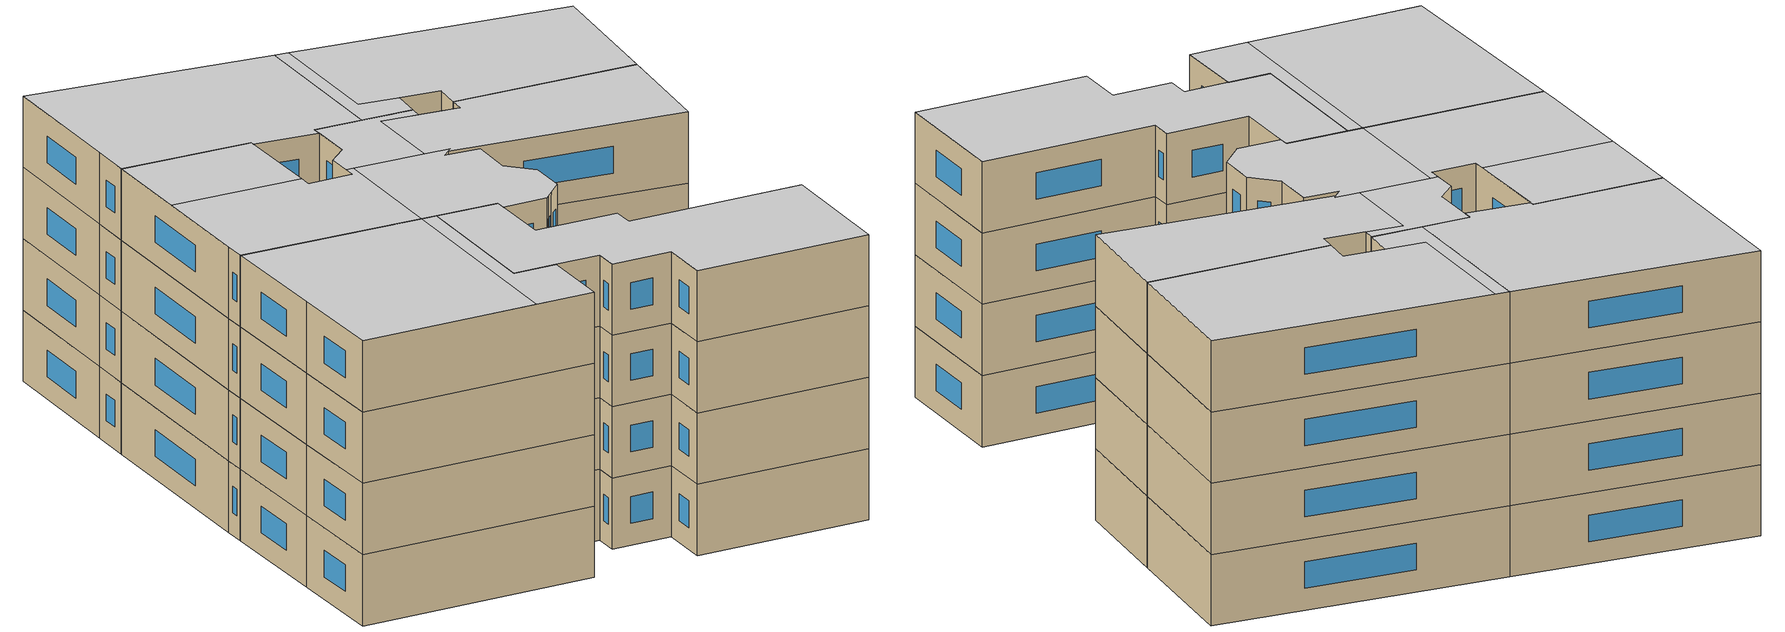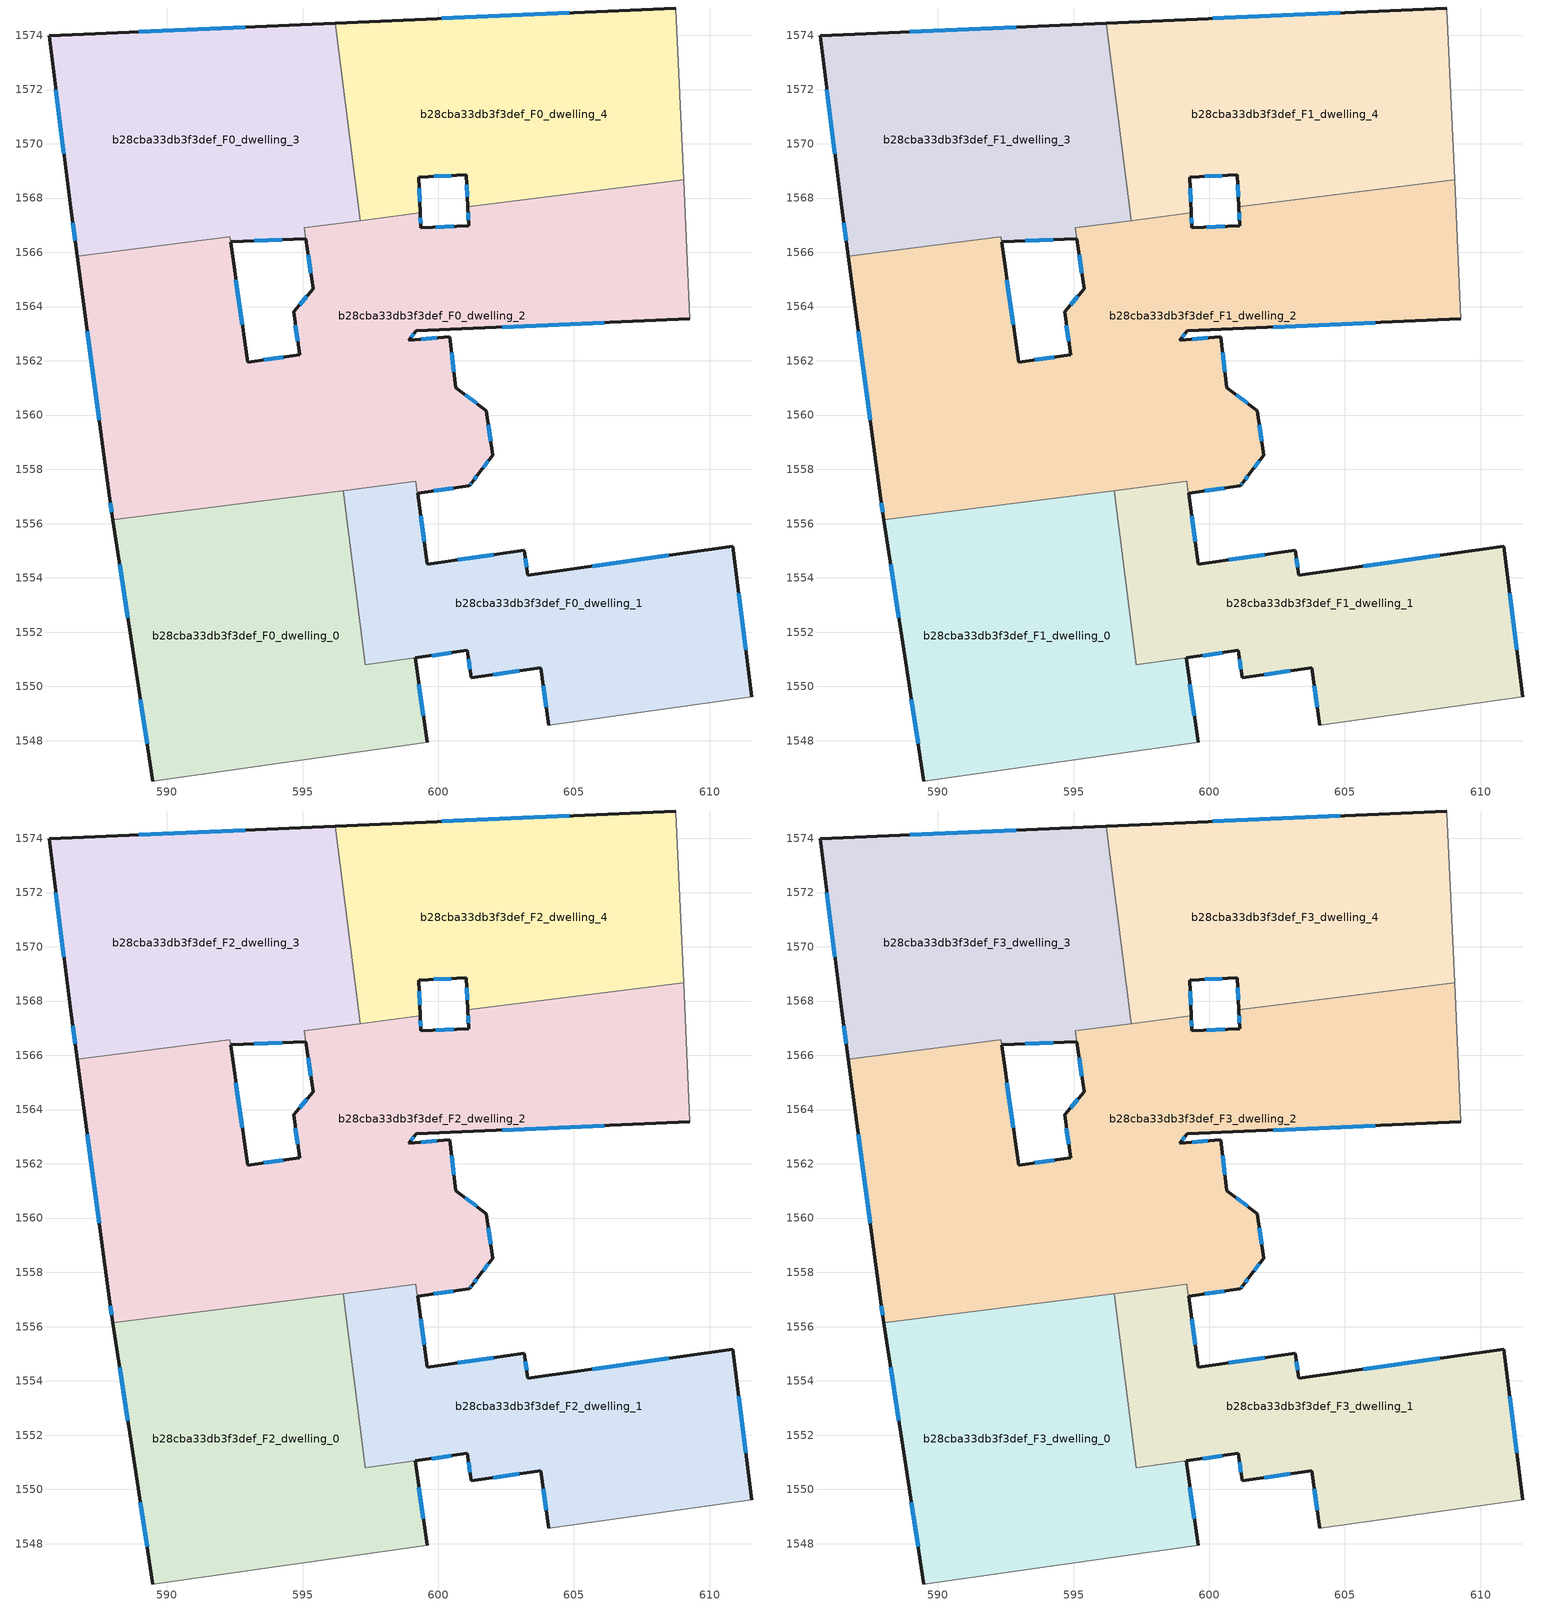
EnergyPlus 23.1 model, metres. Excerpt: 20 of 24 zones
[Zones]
b28cba33db3f3def_F0_dwelling_0
 floor ground (EU_floor_Construction): 596.5,1557.22 597.31,1550.79 599.15,1551.05 599.59,1547.94 589.48,1546.51 588.81,1550.89 588.01,1556.14 z0
 wall outside (EU_wall_Construction): 588.01,1556.14 588.81,1550.89 589.48,1546.51 / 599.59,1547.94 599.15,1551.05 z0:3
 wall adiabatic (EU_wall_Construction): 589.48,1546.51 599.59,1547.94 z0:3
 wall to b28cba33db3f3def_F0_dwelling_1 (EU_wall_Construction): 599.15,1551.05 597.31,1550.79 596.5,1557.22 z0:3
 wall to b28cba33db3f3def_F0_dwelling_2 (EU_wall_Construction): 596.5,1557.22 588.01,1556.14 z0:3
 window (EU_Window_Construction): 589.02,1549.52 589.27,1547.89 / 588.26,1554.5 588.55,1552.54 / 599.45,1548.91 599.29,1550.08 z0.94:2.06
b28cba33db3f3def_F0_dwelling_1
 floor ground (EU_floor_Construction): 610.86,1555.16 611.56,1549.62 604.08,1548.57 603.79,1550.68 601.21,1550.32 601.07,1551.32 597.31,1550.79 596.5,1557.22 599.17,1557.55 599.6,1554.51 603.17,1555.01 603.31,1554.1 z0
 wall outside (EU_wall_Construction): 599.16,1551.05 601.07,1551.32 601.21,1550.32 603.79,1550.68 604.08,1548.57 / 611.56,1549.62 610.86,1555.16 603.31,1554.1 603.17,1555.01 599.6,1554.51 599.24,1557.12 z0:3
 wall adiabatic (EU_wall_Construction): 604.08,1548.57 611.56,1549.62 z0:3
 wall to b28cba33db3f3def_F0_dwelling_2 (EU_wall_Construction): 599.23,1557.12 599.18,1557.55 / 599.17,1557.55 596.5,1557.22 z0:3
 window (EU_Window_Construction): 603.88,1550.02 603.99,1549.23 / 602.02,1550.43 602.98,1550.57 / 601.12,1551.01 601.17,1550.63 / 599.76,1551.14 600.47,1551.24 / 599.49,1555.33 599.35,1556.3 / 602.05,1554.85 600.72,1554.67 / 603.26,1554.39 603.21,1554.73 / 608.49,1554.83 605.67,1554.44 / 611.34,1551.36 611.08,1553.43 z0.94:2.06
b28cba33db3f3def_F0_dwelling_2
 floor ground (EU_floor_Construction): 609.04,1568.68 609.27,1563.54 599.19,1563.11 598.91,1562.75 600.42,1562.89 600.64,1561.01 601.77,1560.17 602,1558.52 601.49,1557.85 601.25,1557.53 601.15,1557.39 599.24,1557.12 599.18,1557.55 588.01,1556.14 587.87,1557.04 586.69,1565.86 592.31,1566.57 592.34,1566.38 592.97,1561.95 594.89,1562.22 594.67,1563.8 595.38,1564.65 595.06,1566.91 599.33,1567.45 599.35,1566.9 601.12,1566.98 601.09,1567.67 z0
 wall outside (EU_wall_Construction): 586.69,1565.86 587.87,1557.04 588.01,1556.14 / 595.12,1566.49 595.38,1564.65 594.67,1563.8 594.89,1562.22 592.97,1561.95 592.35,1566.38 / 601.09,1567.67 601.12,1566.98 599.35,1566.9 599.33,1567.45 / 599.24,1557.12 601.15,1557.39 601.25,1557.53 601.49,1557.85 602,1558.52 601.77,1560.17 600.64,1561.01 600.42,1562.89 598.91,1562.75 599.19,1563.11 609.27,1563.54 z0:3
 wall to b28cba33db3f3def_F0_dwelling_3 (EU_wall_Construction): 592.34,1566.38 592.32,1566.57 / 595.06,1566.91 595.12,1566.5 / 592.31,1566.57 586.69,1565.86 / 597.12,1567.17 595.07,1566.91 z0:3
 wall to b28cba33db3f3def_F0_dwelling_4 (EU_wall_Construction): 609.04,1568.68 601.09,1567.67 / 599.33,1567.45 597.12,1567.17 z0:3
 wall adiabatic (EU_wall_Construction): 609.27,1563.54 609.04,1568.68 z0:3
 window (EU_Window_Construction): 587.91,1556.76 587.96,1556.43 / 587.06,1563.09 587.5,1559.81 / 592.78,1563.34 592.54,1564.99 / 594.29,1562.14 593.57,1562.04 / 594.74,1563.31 594.82,1562.72 / 595.16,1564.39 594.89,1564.07 / 595.2,1565.92 595.3,1565.23 / 599.35,1567.07 599.34,1567.28 / 600.57,1566.96 599.91,1566.93 / 601.1,1567.46 601.11,1567.2 / 602.35,1563.25 606.11,1563.41 / 599,1562.87 599.1,1563 / 599.95,1562.85 599.38,1562.8 / 600.57,1561.6 600.49,1562.3 / 601.42,1560.43 600.99,1560.75 / 601.93,1559.03 601.84,1559.65 / 601.65,1558.06 601.84,1558.31 / 601.33,1557.63 601.42,1557.75 / 601.18,1557.44 601.22,1557.49 / 599.84,1557.21 600.55,1557.31 z0.94:2.06
b28cba33db3f3def_F0_dwelling_3
 floor ground (EU_floor_Construction): 596.2,1574.45 597.12,1567.17 595.06,1566.91 595.12,1566.5 592.34,1566.38 592.32,1566.57 586.69,1565.86 586.45,1567.65 585.65,1573.98 z0
 wall outside (EU_wall_Construction): 596.2,1574.45 585.65,1573.98 586.45,1567.65 586.69,1565.86 / 592.34,1566.38 595.12,1566.5 z0:3
 wall to b28cba33db3f3def_F0_dwelling_4 (EU_wall_Construction): 597.12,1567.17 596.2,1574.45 z0:3
 window (EU_Window_Construction): 586.53,1567.09 586.62,1566.42 / 585.9,1572 586.2,1569.63 / 592.89,1574.3 588.96,1574.13 / 593.22,1566.42 594.25,1566.46 z0.94:2.06
b28cba33db3f3def_F0_dwelling_4
 floor ground (EU_floor_Construction): 608.76,1575 608.76,1574.96 609.04,1568.68 601.09,1567.67 601.04,1568.85 599.27,1568.77 599.33,1567.45 597.12,1567.17 596.2,1574.45 z0
 wall outside (EU_wall_Construction): 599.33,1567.45 599.27,1568.77 601.04,1568.85 601.09,1567.67 / 608.76,1575 596.2,1574.45 z0:3
 wall adiabatic (EU_wall_Construction): 609.04,1568.68 608.76,1574.96 608.76,1575 z0:3
 window (EU_Window_Construction): 601.06,1568.48 601.08,1568.04 / 599.83,1568.8 600.49,1568.83 / 599.31,1567.86 599.29,1568.36 / 604.82,1574.83 600.14,1574.62 z0.94:2.06
b28cba33db3f3def_F1_dwelling_0
 floor to b28cba33db3f3def_F0_dwelling_0 (EU_floor_Construction): 596.5,1557.22 597.31,1550.79 599.15,1551.05 599.59,1547.94 589.48,1546.51 588.81,1550.89 588.01,1556.14 z3
 wall outside (EU_wall_Construction): 588.01,1556.14 588.81,1550.89 589.48,1546.51 / 599.59,1547.94 599.15,1551.05 z3:6
 wall adiabatic (EU_wall_Construction): 589.48,1546.51 599.59,1547.94 z3:6
 wall to b28cba33db3f3def_F1_dwelling_1 (EU_wall_Construction): 599.15,1551.05 597.31,1550.79 596.5,1557.22 z3:6
 wall to b28cba33db3f3def_F1_dwelling_2 (EU_wall_Construction): 596.5,1557.22 588.01,1556.14 z3:6
 window (EU_Window_Construction): 589.02,1549.52 589.27,1547.89 / 588.26,1554.5 588.55,1552.54 / 599.45,1548.91 599.29,1550.08 z3.94:5.06
b28cba33db3f3def_F1_dwelling_1
 floor to b28cba33db3f3def_F0_dwelling_1 (EU_floor_Construction): 610.86,1555.16 611.56,1549.62 604.08,1548.57 603.79,1550.68 601.21,1550.32 601.07,1551.32 597.31,1550.79 596.5,1557.22 599.18,1557.55 599.6,1554.51 603.17,1555.01 603.31,1554.1 z3
 wall outside (EU_wall_Construction): 599.16,1551.05 601.07,1551.32 601.21,1550.32 603.79,1550.68 604.08,1548.57 / 611.56,1549.62 610.86,1555.16 603.31,1554.1 603.17,1555.01 599.6,1554.51 599.24,1557.12 z3:6
 wall adiabatic (EU_wall_Construction): 604.08,1548.57 611.56,1549.62 z3:6
 wall to b28cba33db3f3def_F1_dwelling_2 (EU_wall_Construction): 599.23,1557.12 599.18,1557.55 / 599.17,1557.55 596.5,1557.22 z3:6
 window (EU_Window_Construction): 603.88,1550.02 603.99,1549.23 / 602.02,1550.43 602.98,1550.57 / 601.12,1551.01 601.17,1550.63 / 599.76,1551.14 600.47,1551.24 / 599.49,1555.33 599.35,1556.3 / 602.05,1554.85 600.72,1554.67 / 603.26,1554.39 603.21,1554.73 / 608.49,1554.83 605.67,1554.44 / 611.34,1551.36 611.08,1553.43 z3.94:5.06
b28cba33db3f3def_F1_dwelling_2
 floor to b28cba33db3f3def_F0_dwelling_2 (EU_floor_Construction): 609.04,1568.68 609.27,1563.54 599.19,1563.11 598.91,1562.75 600.42,1562.89 600.64,1561.01 601.77,1560.17 602,1558.52 601.49,1557.85 601.25,1557.53 601.15,1557.39 599.24,1557.12 599.18,1557.55 588.01,1556.14 587.87,1557.04 586.69,1565.86 592.31,1566.57 592.34,1566.38 592.97,1561.95 594.89,1562.22 594.67,1563.8 595.38,1564.65 595.06,1566.91 599.33,1567.45 599.35,1566.9 601.12,1566.98 601.09,1567.67 z3
 wall outside (EU_wall_Construction): 586.69,1565.86 587.87,1557.04 588.01,1556.14 / 595.12,1566.49 595.38,1564.65 594.67,1563.8 594.89,1562.22 592.97,1561.95 592.35,1566.38 / 601.09,1567.67 601.12,1566.98 599.35,1566.9 599.33,1567.45 / 599.24,1557.12 601.15,1557.39 601.25,1557.53 601.49,1557.85 602,1558.52 601.77,1560.17 600.64,1561.01 600.42,1562.89 598.91,1562.75 599.19,1563.11 609.27,1563.54 z3:6
 wall to b28cba33db3f3def_F1_dwelling_3 (EU_wall_Construction): 592.34,1566.38 592.32,1566.57 / 595.06,1566.91 595.12,1566.5 / 592.31,1566.57 586.69,1565.86 / 597.12,1567.17 595.07,1566.91 z3:6
 wall to b28cba33db3f3def_F1_dwelling_4 (EU_wall_Construction): 609.04,1568.68 601.09,1567.67 / 599.33,1567.45 597.12,1567.17 z3:6
 wall adiabatic (EU_wall_Construction): 609.27,1563.54 609.04,1568.68 z3:6
 window (EU_Window_Construction): 587.91,1556.76 587.96,1556.43 / 587.06,1563.09 587.5,1559.81 / 592.78,1563.34 592.54,1564.99 / 594.29,1562.14 593.57,1562.04 / 594.74,1563.31 594.82,1562.72 / 595.16,1564.39 594.89,1564.07 / 595.2,1565.92 595.3,1565.23 / 599.35,1567.07 599.34,1567.28 / 600.57,1566.96 599.91,1566.93 / 601.1,1567.46 601.11,1567.2 / 602.35,1563.25 606.11,1563.41 / 599,1562.87 599.1,1563 / 599.95,1562.85 599.38,1562.8 / 600.57,1561.6 600.49,1562.3 / 601.42,1560.43 600.99,1560.75 / 601.93,1559.03 601.84,1559.65 / 601.65,1558.06 601.84,1558.31 / 601.33,1557.63 601.42,1557.75 / 601.18,1557.44 601.22,1557.49 / 599.84,1557.21 600.55,1557.31 z3.94:5.06
b28cba33db3f3def_F1_dwelling_3
 floor to b28cba33db3f3def_F0_dwelling_3 (EU_floor_Construction): 596.2,1574.45 597.12,1567.17 595.06,1566.91 595.12,1566.5 592.34,1566.38 592.32,1566.57 586.69,1565.86 586.45,1567.65 585.65,1573.98 z3
 wall outside (EU_wall_Construction): 596.2,1574.45 585.65,1573.98 586.45,1567.65 586.69,1565.86 / 592.34,1566.38 595.12,1566.5 z3:6
 wall to b28cba33db3f3def_F1_dwelling_4 (EU_wall_Construction): 597.12,1567.17 596.2,1574.45 z3:6
 window (EU_Window_Construction): 586.53,1567.09 586.62,1566.42 / 585.9,1572 586.2,1569.63 / 592.89,1574.3 588.96,1574.13 / 593.22,1566.42 594.25,1566.46 z3.94:5.06
b28cba33db3f3def_F1_dwelling_4
 floor to b28cba33db3f3def_F0_dwelling_4 (EU_floor_Construction): 608.76,1575 608.76,1574.96 609.04,1568.68 601.09,1567.67 601.04,1568.85 599.27,1568.77 599.33,1567.45 597.12,1567.17 596.2,1574.45 z3
 wall outside (EU_wall_Construction): 599.33,1567.45 599.27,1568.77 601.04,1568.85 601.09,1567.67 / 608.76,1575 596.2,1574.45 z3:6
 wall adiabatic (EU_wall_Construction): 609.04,1568.68 608.76,1574.96 608.76,1575 z3:6
 window (EU_Window_Construction): 601.06,1568.48 601.08,1568.04 / 599.83,1568.8 600.49,1568.83 / 599.31,1567.86 599.29,1568.36 / 604.82,1574.83 600.14,1574.62 z3.94:5.06
b28cba33db3f3def_F2_dwelling_0
 floor to b28cba33db3f3def_F1_dwelling_0 (EU_floor_Construction): 596.5,1557.22 597.31,1550.79 599.15,1551.05 599.59,1547.94 589.48,1546.51 588.81,1550.89 588.01,1556.14 z6
 wall outside (EU_wall_Construction): 588.01,1556.14 588.81,1550.89 589.48,1546.51 / 599.59,1547.94 599.15,1551.05 z6:9
 wall adiabatic (EU_wall_Construction): 589.48,1546.51 599.59,1547.94 z6:9
 wall to b28cba33db3f3def_F2_dwelling_1 (EU_wall_Construction): 599.15,1551.05 597.31,1550.79 596.5,1557.22 z6:9
 wall to b28cba33db3f3def_F2_dwelling_2 (EU_wall_Construction): 596.5,1557.22 588.01,1556.14 z6:9
 window (EU_Window_Construction): 589.02,1549.52 589.27,1547.89 / 588.26,1554.5 588.55,1552.54 / 599.45,1548.91 599.29,1550.08 z6.94:8.06
b28cba33db3f3def_F2_dwelling_1
 floor to b28cba33db3f3def_F1_dwelling_1 (EU_floor_Construction): 610.86,1555.16 611.56,1549.62 604.08,1548.57 603.79,1550.68 601.21,1550.32 601.07,1551.32 597.31,1550.79 596.5,1557.22 599.18,1557.55 599.6,1554.51 603.17,1555.01 603.31,1554.1 z6
 wall outside (EU_wall_Construction): 599.16,1551.05 601.07,1551.32 601.21,1550.32 603.79,1550.68 604.08,1548.57 / 611.56,1549.62 610.86,1555.16 603.31,1554.1 603.17,1555.01 599.6,1554.51 599.24,1557.12 z6:9
 wall adiabatic (EU_wall_Construction): 604.08,1548.57 611.56,1549.62 z6:9
 wall to b28cba33db3f3def_F2_dwelling_2 (EU_wall_Construction): 599.23,1557.12 599.18,1557.55 / 599.17,1557.55 596.5,1557.22 z6:9
 window (EU_Window_Construction): 603.88,1550.02 603.99,1549.23 / 602.02,1550.43 602.98,1550.57 / 601.12,1551.01 601.17,1550.63 / 599.76,1551.14 600.47,1551.24 / 599.49,1555.33 599.35,1556.3 / 602.05,1554.85 600.72,1554.67 / 603.26,1554.39 603.21,1554.73 / 608.49,1554.83 605.67,1554.44 / 611.34,1551.36 611.08,1553.43 z6.94:8.06
b28cba33db3f3def_F2_dwelling_2
 floor to b28cba33db3f3def_F1_dwelling_2 (EU_floor_Construction): 609.04,1568.68 609.27,1563.54 599.19,1563.11 598.91,1562.75 600.42,1562.89 600.64,1561.01 601.77,1560.17 602,1558.52 601.49,1557.85 601.25,1557.53 601.15,1557.39 599.24,1557.12 599.18,1557.55 588.01,1556.14 587.87,1557.04 586.69,1565.86 592.31,1566.57 592.34,1566.38 592.97,1561.95 594.89,1562.22 594.67,1563.8 595.38,1564.65 595.06,1566.91 599.33,1567.45 599.35,1566.9 601.12,1566.98 601.09,1567.67 z6
 wall outside (EU_wall_Construction): 586.69,1565.86 587.87,1557.04 588.01,1556.14 / 595.12,1566.49 595.38,1564.65 594.67,1563.8 594.89,1562.22 592.97,1561.95 592.35,1566.38 / 601.09,1567.67 601.12,1566.98 599.35,1566.9 599.33,1567.45 / 599.24,1557.12 601.15,1557.39 601.25,1557.53 601.49,1557.85 602,1558.52 601.77,1560.17 600.64,1561.01 600.42,1562.89 598.91,1562.75 599.19,1563.11 609.27,1563.54 z6:9
 wall to b28cba33db3f3def_F2_dwelling_3 (EU_wall_Construction): 592.34,1566.38 592.32,1566.57 / 595.06,1566.91 595.12,1566.5 / 592.31,1566.57 586.69,1565.86 / 597.12,1567.17 595.07,1566.91 z6:9
 wall to b28cba33db3f3def_F2_dwelling_4 (EU_wall_Construction): 609.04,1568.68 601.09,1567.67 / 599.33,1567.45 597.12,1567.17 z6:9
 wall adiabatic (EU_wall_Construction): 609.27,1563.54 609.04,1568.68 z6:9
 window (EU_Window_Construction): 587.91,1556.76 587.96,1556.43 / 587.06,1563.09 587.5,1559.81 / 592.78,1563.34 592.54,1564.99 / 594.29,1562.14 593.57,1562.04 / 594.74,1563.31 594.82,1562.72 / 595.16,1564.39 594.89,1564.07 / 595.2,1565.92 595.3,1565.23 / 599.35,1567.07 599.34,1567.28 / 600.57,1566.96 599.91,1566.93 / 601.1,1567.46 601.11,1567.2 / 602.35,1563.25 606.11,1563.41 / 599,1562.87 599.1,1563 / 599.95,1562.85 599.38,1562.8 / 600.57,1561.6 600.49,1562.3 / 601.42,1560.43 600.99,1560.75 / 601.93,1559.03 601.84,1559.65 / 601.65,1558.06 601.84,1558.31 / 601.33,1557.63 601.42,1557.75 / 601.18,1557.44 601.22,1557.49 / 599.84,1557.21 600.55,1557.31 z6.94:8.06
b28cba33db3f3def_F2_dwelling_3
 floor to b28cba33db3f3def_F1_dwelling_3 (EU_floor_Construction): 596.2,1574.45 597.12,1567.17 595.06,1566.91 595.12,1566.5 592.34,1566.38 592.32,1566.57 586.69,1565.86 586.45,1567.65 585.65,1573.98 z6
 wall outside (EU_wall_Construction): 596.2,1574.45 585.65,1573.98 586.45,1567.65 586.69,1565.86 / 592.34,1566.38 595.12,1566.5 z6:9
 wall to b28cba33db3f3def_F2_dwelling_4 (EU_wall_Construction): 597.12,1567.17 596.2,1574.45 z6:9
 window (EU_Window_Construction): 586.53,1567.09 586.62,1566.42 / 585.9,1572 586.2,1569.63 / 592.89,1574.3 588.96,1574.13 / 593.22,1566.42 594.25,1566.46 z6.94:8.06
b28cba33db3f3def_F2_dwelling_4
 floor to b28cba33db3f3def_F1_dwelling_4 (EU_floor_Construction): 608.76,1575 608.76,1574.96 609.04,1568.68 601.09,1567.67 601.04,1568.85 599.27,1568.77 599.33,1567.45 597.12,1567.17 596.2,1574.45 z6
 wall outside (EU_wall_Construction): 599.33,1567.45 599.27,1568.77 601.04,1568.85 601.09,1567.67 / 608.76,1575 596.2,1574.45 z6:9
 wall adiabatic (EU_wall_Construction): 609.04,1568.68 608.76,1574.96 608.76,1575 z6:9
 window (EU_Window_Construction): 601.06,1568.48 601.08,1568.04 / 599.83,1568.8 600.49,1568.83 / 599.31,1567.86 599.29,1568.36 / 604.82,1574.83 600.14,1574.62 z6.94:8.06
b28cba33db3f3def_F3_dwelling_0
 floor to b28cba33db3f3def_F2_dwelling_0 (EU_floor_Construction): 596.5,1557.22 597.31,1550.79 599.15,1551.05 599.59,1547.94 589.48,1546.51 588.81,1550.89 588.01,1556.14 z9
 wall outside (EU_wall_Construction): 588.01,1556.14 588.81,1550.89 589.48,1546.51 / 599.59,1547.94 599.15,1551.05 z9:12
 wall adiabatic (EU_wall_Construction): 589.48,1546.51 599.59,1547.94 z9:12
 wall to b28cba33db3f3def_F3_dwelling_1 (EU_wall_Construction): 599.15,1551.05 597.31,1550.79 596.5,1557.22 z9:12
 wall to b28cba33db3f3def_F3_dwelling_2 (EU_wall_Construction): 596.5,1557.22 588.01,1556.14 z9:12
 window (EU_Window_Construction): 589.02,1549.52 589.27,1547.89 / 588.26,1554.5 588.55,1552.54 / 599.45,1548.91 599.29,1550.08 z9.94:11.06
 ceiling to b28cba33db3f3def_F4_dwelling_3 (EU_floor_Construction): 597.06,1547.58 595.85,1557.14 588.01,1556.14 588.81,1550.89 589.48,1546.51 z12
 ceiling to b28cba33db3f3def_F4_dwelling_2 (EU_floor_Construction): 599.59,1547.94 599.15,1551.05 597.31,1550.79 596.5,1557.22 595.85,1557.14 597.06,1547.58 z12
b28cba33db3f3def_F3_dwelling_1
 floor to b28cba33db3f3def_F2_dwelling_1 (EU_floor_Construction): 610.86,1555.16 611.56,1549.62 604.08,1548.57 603.79,1550.68 601.21,1550.32 601.07,1551.32 597.31,1550.79 596.5,1557.22 599.18,1557.55 599.6,1554.51 603.17,1555.01 603.31,1554.1 z9
 wall outside (EU_wall_Construction): 599.16,1551.05 601.07,1551.32 601.21,1550.32 603.79,1550.68 604.08,1548.57 / 611.56,1549.62 610.86,1555.16 603.31,1554.1 603.17,1555.01 599.6,1554.51 599.24,1557.12 z9:12
 wall adiabatic (EU_wall_Construction): 604.08,1548.57 611.56,1549.62 z9:12
 wall to b28cba33db3f3def_F3_dwelling_2 (EU_wall_Construction): 599.23,1557.12 599.18,1557.55 / 599.17,1557.55 596.5,1557.22 z9:12
 window (EU_Window_Construction): 603.88,1550.02 603.99,1549.23 / 602.02,1550.43 602.98,1550.57 / 601.12,1551.01 601.17,1550.63 / 599.76,1551.14 600.47,1551.24 / 599.49,1555.33 599.35,1556.3 / 602.05,1554.85 600.72,1554.67 / 603.26,1554.39 603.21,1554.73 / 608.49,1554.83 605.67,1554.44 / 611.34,1551.36 611.08,1553.43 z9.94:11.06
 ceiling to b28cba33db3f3def_F4_dwelling_2 (EU_floor_Construction): 611.56,1549.62 610.86,1555.16 603.31,1554.1 603.17,1555.01 599.6,1554.51 599.18,1557.55 596.5,1557.22 597.31,1550.79 601.07,1551.32 601.21,1550.32 603.79,1550.68 604.08,1548.57 z12
b28cba33db3f3def_F3_dwelling_2
 floor to b28cba33db3f3def_F2_dwelling_2 (EU_floor_Construction): 609.04,1568.68 609.27,1563.54 599.19,1563.11 598.91,1562.75 600.42,1562.89 600.64,1561.01 601.77,1560.17 602,1558.52 601.49,1557.85 601.25,1557.53 601.15,1557.39 599.24,1557.12 599.18,1557.55 588.01,1556.14 587.87,1557.04 586.69,1565.86 592.31,1566.57 592.34,1566.38 592.97,1561.95 594.89,1562.22 594.67,1563.8 595.38,1564.65 595.06,1566.91 599.33,1567.45 599.35,1566.9 601.12,1566.98 601.09,1567.67 z9
 wall outside (EU_wall_Construction): 586.69,1565.86 587.87,1557.04 588.01,1556.14 / 595.12,1566.49 595.38,1564.65 594.67,1563.8 594.89,1562.22 592.97,1561.95 592.35,1566.38 / 601.09,1567.67 601.12,1566.98 599.35,1566.9 599.33,1567.45 / 599.24,1557.12 601.15,1557.39 601.25,1557.53 601.49,1557.85 602,1558.52 601.77,1560.17 600.64,1561.01 600.42,1562.89 598.91,1562.75 599.19,1563.11 609.27,1563.54 z9:12
 wall to b28cba33db3f3def_F3_dwelling_3 (EU_wall_Construction): 592.34,1566.38 592.32,1566.57 / 595.06,1566.91 595.12,1566.5 / 592.31,1566.57 586.69,1565.86 / 597.12,1567.17 595.07,1566.91 z9:12
 wall to b28cba33db3f3def_F3_dwelling_4 (EU_wall_Construction): 609.04,1568.68 601.09,1567.67 / 599.33,1567.45 597.12,1567.17 z9:12
 wall adiabatic (EU_wall_Construction): 609.27,1563.54 609.04,1568.68 z9:12
 window (EU_Window_Construction): 587.91,1556.76 587.96,1556.43 / 587.06,1563.09 587.5,1559.81 / 592.78,1563.34 592.54,1564.99 / 594.29,1562.14 593.57,1562.04 / 594.74,1563.31 594.82,1562.72 / 595.16,1564.39 594.89,1564.07 / 595.2,1565.92 595.3,1565.23 / 599.35,1567.07 599.34,1567.28 / 600.57,1566.96 599.91,1566.93 / 601.1,1567.46 601.11,1567.2 / 602.35,1563.25 606.11,1563.41 / 599,1562.87 599.1,1563 / 599.95,1562.85 599.38,1562.8 / 600.57,1561.6 600.49,1562.3 / 601.42,1560.43 600.99,1560.75 / 601.93,1559.03 601.84,1559.65 / 601.65,1558.06 601.84,1558.31 / 601.33,1557.63 601.42,1557.75 / 601.18,1557.44 601.22,1557.49 / 599.84,1557.21 600.55,1557.31 z9.94:11.06
 ceiling to b28cba33db3f3def_F4_dwelling_0 (EU_floor_Construction): 609.27,1563.54 609.04,1568.68 601.09,1567.67 601.12,1566.98 597.77,1566.82 598.24,1563.16 599.33,1563.29 599.19,1563.11 z12
 ceiling to b28cba33db3f3def_F4_dwelling_3 (EU_floor_Construction): 595.85,1557.14 595.14,1562.77 594.82,1562.72 594.89,1562.22 592.97,1561.95 592.9,1562.48 587.24,1561.77 587.87,1557.04 588.01,1556.14 z12
 ceiling to b28cba33db3f3def_F4_dwelling_1 (EU_floor_Construction): 592.9,1562.48 592.34,1566.38 592.32,1566.57 586.69,1565.86 587.24,1561.77 z12; 598.24,1563.16 597.77,1566.83 599.35,1566.9 599.33,1567.45 595.07,1566.91 595.38,1564.65 594.67,1563.8 594.82,1562.72 z12
 ceiling to b28cba33db3f3def_F4_dwelling_2 (EU_floor_Construction): 601.25,1557.53 602,1558.52 601.77,1560.17 600.64,1561.01 600.42,1562.89 598.91,1562.75 599.19,1563.11 599.33,1563.29 595.14,1562.77 595.85,1557.14 599.18,1557.55 599.24,1557.12 601.15,1557.39 z12
b28cba33db3f3def_F3_dwelling_3
 floor to b28cba33db3f3def_F2_dwelling_3 (EU_floor_Construction): 596.2,1574.45 597.12,1567.17 595.06,1566.91 595.12,1566.5 592.34,1566.38 592.32,1566.57 586.69,1565.86 586.45,1567.65 585.65,1573.98 z9
 wall outside (EU_wall_Construction): 596.2,1574.45 585.65,1573.98 586.45,1567.65 586.69,1565.86 / 592.34,1566.38 595.12,1566.5 z9:12
 wall to b28cba33db3f3def_F3_dwelling_4 (EU_wall_Construction): 597.12,1567.17 596.2,1574.45 z9:12
 window (EU_Window_Construction): 586.53,1567.09 586.62,1566.42 / 585.9,1572 586.2,1569.63 / 592.89,1574.3 588.96,1574.13 / 593.22,1566.42 594.25,1566.46 z9.94:11.06
 ceiling to b28cba33db3f3def_F4_dwelling_1 (EU_floor_Construction): 597.12,1567.17 596.2,1574.45 585.65,1573.98 586.45,1567.65 586.69,1565.86 592.32,1566.57 592.34,1566.38 595.12,1566.5 595.06,1566.91 z12
b28cba33db3f3def_F3_dwelling_4
 floor to b28cba33db3f3def_F2_dwelling_4 (EU_floor_Construction): 608.76,1575 608.76,1574.96 609.04,1568.68 601.09,1567.67 601.04,1568.85 599.27,1568.77 599.33,1567.45 597.12,1567.17 596.2,1574.45 z9
 wall outside (EU_wall_Construction): 599.33,1567.45 599.27,1568.77 601.04,1568.85 601.09,1567.67 / 608.76,1575 596.2,1574.45 z9:12
 wall adiabatic (EU_wall_Construction): 609.04,1568.68 608.76,1574.96 608.76,1575 z9:12
 window (EU_Window_Construction): 601.06,1568.48 601.08,1568.04 / 599.83,1568.8 600.49,1568.83 / 599.31,1567.86 599.29,1568.36 / 604.82,1574.83 600.14,1574.62 z9.94:11.06
 ceiling to b28cba33db3f3def_F4_dwelling_0 (EU_floor_Construction): 609.04,1568.68 608.76,1574.96 608.76,1575 596.81,1574.48 597.54,1568.7 599.27,1568.78 601.04,1568.85 601.09,1567.67 z12
 ceiling to b28cba33db3f3def_F4_dwelling_1 (EU_floor_Construction): 599.33,1567.45 599.27,1568.77 597.54,1568.7 596.81,1574.48 596.2,1574.45 597.12,1567.17 z12
[Building]
EU S2 Campaign: North Axis=0; Terrain=City; Solar Distribution=FullExterior
[Site:Location]
Vienna: Latitude=48; Longitude=16.5; Time Zone=1; Elevation=183
[SizingPeriod:WeatherFileDays]
AnnualSizingPeriod: Begin Month=1; Begin Day of Month=1; End Month=12; End Day of Month=31; Day of Week for Start Day=Monday; Use Weather File Daylight Saving Period=No; Use Weather File Rain and Snow Indicators=No
[MATERIAL]
EU_InternalMass_Material: Roughness=MediumRough; Thickness=0.1; Conductivity=1; Density=1800; Specific Heat=900; Thermal Absorptance=0.9; Solar Absorptance=0.7; Visible Absorptance=0.7
[MATERIAL:NOMASS] Roughness=MediumRough; Thermal Absorptance=0.9; Solar Absorptance=0.7; Visible Absorptance=0.7
Name | Thermal Resistance
EU_wall_NoMass | 0.914258
EU_floor_NoMass | 1.09711
[WINDOWMATERIAL:SIMPLEGLAZINGSYSTEM]
EU_Window_SimpleGlazing: UFactor=2.09642; Solar Heat Gain Coefficient=0.65; Visible Transmittance=0.65
[CONSTRUCTION]
EU_wall_Construction: EU_wall_NoMass
EU_floor_Construction: EU_floor_NoMass
EU_Window_Construction: EU_Window_SimpleGlazing
EU_InternalMass_Construction: EU_InternalMass_Material
[ZONE] Type=1; Multiplier=1; Ceiling Height=autocalculate; Floor Area=autocalculate; Part of Total Floor Area=Yes
Name | Volume
b28cba33db3f3def_F0_dwelling_0; b28cba33db3f3def_F1_dwelling_0; b28cba33db3f3def_F2_dwelling_0; b28cba33db3f3def_F3_dwelling_0 | 262.781
b28cba33db3f3def_F0_dwelling_1 | 224.629
b28cba33db3f3def_F1_dwelling_1; b28cba33db3f3def_F2_dwelling_1; b28cba33db3f3def_F3_dwelling_1 | 224.654
b28cba33db3f3def_F0_dwelling_2; b28cba33db3f3def_F1_dwelling_2; b28cba33db3f3def_F2_dwelling_2; b28cba33db3f3def_F3_dwelling_2 | 490.333
b28cba33db3f3def_F0_dwelling_3; b28cba33db3f3def_F1_dwelling_3; b28cba33db3f3def_F2_dwelling_3; b28cba33db3f3def_F3_dwelling_3 | 247.553
b28cba33db3f3def_F0_dwelling_4; b28cba33db3f3def_F1_dwelling_4; b28cba33db3f3def_F2_dwelling_4; b28cba33db3f3def_F3_dwelling_4 | 245.06
[INTERNALMASS] Construction=EU_InternalMass_Construction
Name | Zone or ZoneList | Surface Area
b28cba33db3f3def_F0_dwelling_0_EU_InternalMass | b28cba33db3f3def_F0_dwelling_0 | 87.5953
b28cba33db3f3def_F0_dwelling_1_EU_InternalMass | b28cba33db3f3def_F0_dwelling_1 | 74.8846
b28cba33db3f3def_F0_dwelling_2_EU_InternalMass | b28cba33db3f3def_F0_dwelling_2 | 163.446
b28cba33db3f3def_F0_dwelling_3_EU_InternalMass | b28cba33db3f3def_F0_dwelling_3 | 82.5178
b28cba33db3f3def_F0_dwelling_4_EU_InternalMass | b28cba33db3f3def_F0_dwelling_4 | 81.6867
b28cba33db3f3def_F1_dwelling_0_EU_InternalMass | b28cba33db3f3def_F1_dwelling_0 | 87.5953
b28cba33db3f3def_F1_dwelling_1_EU_InternalMass | b28cba33db3f3def_F1_dwelling_1 | 74.8846
b28cba33db3f3def_F1_dwelling_2_EU_InternalMass | b28cba33db3f3def_F1_dwelling_2 | 163.446
b28cba33db3f3def_F1_dwelling_3_EU_InternalMass | b28cba33db3f3def_F1_dwelling_3 | 82.5178
b28cba33db3f3def_F1_dwelling_4_EU_InternalMass | b28cba33db3f3def_F1_dwelling_4 | 81.6867
b28cba33db3f3def_F2_dwelling_0_EU_InternalMass | b28cba33db3f3def_F2_dwelling_0 | 87.5953
b28cba33db3f3def_F2_dwelling_1_EU_InternalMass | b28cba33db3f3def_F2_dwelling_1 | 74.8846
b28cba33db3f3def_F2_dwelling_2_EU_InternalMass | b28cba33db3f3def_F2_dwelling_2 | 163.446
b28cba33db3f3def_F2_dwelling_3_EU_InternalMass | b28cba33db3f3def_F2_dwelling_3 | 82.5178
b28cba33db3f3def_F2_dwelling_4_EU_InternalMass | b28cba33db3f3def_F2_dwelling_4 | 81.6867
b28cba33db3f3def_F3_dwelling_0_EU_InternalMass | b28cba33db3f3def_F3_dwelling_0 | 87.5953
b28cba33db3f3def_F3_dwelling_1_EU_InternalMass | b28cba33db3f3def_F3_dwelling_1 | 74.8846
b28cba33db3f3def_F3_dwelling_2_EU_InternalMass | b28cba33db3f3def_F3_dwelling_2 | 163.446
b28cba33db3f3def_F3_dwelling_3_EU_InternalMass | b28cba33db3f3def_F3_dwelling_3 | 82.5178
b28cba33db3f3def_F3_dwelling_4_EU_InternalMass | b28cba33db3f3def_F3_dwelling_4 | 81.6867
[OTHEREQUIPMENT] Fuel Type=Electricity; Design Level Calculation Method=Watts/Area; Power per Zone Floor Area=1; Fraction Latent=0; Fraction Radiant=0; Fraction Lost=0; Carbon Dioxide Generation Rate=0; EndUse Subcategory=EU_Step8_InternalGains
Name | Zone or ZoneList or Space or SpaceList | Schedule
EU_Step8_InternalGain_b28cba33db3f3def_F0_dwelling_0_f000 | b28cba33db3f3def_F0_dwelling_0 | EU_Step8_GainSchedule_b28cba33db3f3def_F0_dwelling_0_f000
EU_Step8_InternalGain_b28cba33db3f3def_F0_dwelling_1_f000 | b28cba33db3f3def_F0_dwelling_1 | EU_Step8_GainSchedule_b28cba33db3f3def_F0_dwelling_1_f000
EU_Step8_InternalGain_b28cba33db3f3def_F0_dwelling_2_f000 | b28cba33db3f3def_F0_dwelling_2 | EU_Step8_GainSchedule_b28cba33db3f3def_F0_dwelling_2_f000
EU_Step8_InternalGain_b28cba33db3f3def_F0_dwelling_3_f000 | b28cba33db3f3def_F0_dwelling_3 | EU_Step8_GainSchedule_b28cba33db3f3def_F0_dwelling_3_f000
EU_Step8_InternalGain_b28cba33db3f3def_F0_dwelling_4_f000 | b28cba33db3f3def_F0_dwelling_4 | EU_Step8_GainSchedule_b28cba33db3f3def_F0_dwelling_4_f000
EU_Step8_InternalGain_b28cba33db3f3def_F1_dwelling_0_f000 | b28cba33db3f3def_F1_dwelling_0 | EU_Step8_GainSchedule_b28cba33db3f3def_F1_dwelling_0_f000
EU_Step8_InternalGain_b28cba33db3f3def_F1_dwelling_1_f000 | b28cba33db3f3def_F1_dwelling_1 | EU_Step8_GainSchedule_b28cba33db3f3def_F1_dwelling_1_f000
EU_Step8_InternalGain_b28cba33db3f3def_F1_dwelling_2_f000 | b28cba33db3f3def_F1_dwelling_2 | EU_Step8_GainSchedule_b28cba33db3f3def_F1_dwelling_2_f000
EU_Step8_InternalGain_b28cba33db3f3def_F1_dwelling_3_f000 | b28cba33db3f3def_F1_dwelling_3 | EU_Step8_GainSchedule_b28cba33db3f3def_F1_dwelling_3_f000
EU_Step8_InternalGain_b28cba33db3f3def_F1_dwelling_4_f000 | b28cba33db3f3def_F1_dwelling_4 | EU_Step8_GainSchedule_b28cba33db3f3def_F1_dwelling_4_f000
EU_Step8_InternalGain_b28cba33db3f3def_F2_dwelling_0_f000 | b28cba33db3f3def_F2_dwelling_0 | EU_Step8_GainSchedule_b28cba33db3f3def_F2_dwelling_0_f000
EU_Step8_InternalGain_b28cba33db3f3def_F2_dwelling_1_f000 | b28cba33db3f3def_F2_dwelling_1 | EU_Step8_GainSchedule_b28cba33db3f3def_F2_dwelling_1_f000
EU_Step8_InternalGain_b28cba33db3f3def_F2_dwelling_2_f000 | b28cba33db3f3def_F2_dwelling_2 | EU_Step8_GainSchedule_b28cba33db3f3def_F2_dwelling_2_f000
EU_Step8_InternalGain_b28cba33db3f3def_F2_dwelling_3_f000 | b28cba33db3f3def_F2_dwelling_3 | EU_Step8_GainSchedule_b28cba33db3f3def_F2_dwelling_3_f000
EU_Step8_InternalGain_b28cba33db3f3def_F2_dwelling_4_f000 | b28cba33db3f3def_F2_dwelling_4 | EU_Step8_GainSchedule_b28cba33db3f3def_F2_dwelling_4_f000
EU_Step8_InternalGain_b28cba33db3f3def_F3_dwelling_0_f000 | b28cba33db3f3def_F3_dwelling_0 | EU_Step8_GainSchedule_b28cba33db3f3def_F3_dwelling_0_f000
EU_Step8_InternalGain_b28cba33db3f3def_F3_dwelling_1_f000 | b28cba33db3f3def_F3_dwelling_1 | EU_Step8_GainSchedule_b28cba33db3f3def_F3_dwelling_1_f000
EU_Step8_InternalGain_b28cba33db3f3def_F3_dwelling_2_f000 | b28cba33db3f3def_F3_dwelling_2 | EU_Step8_GainSchedule_b28cba33db3f3def_F3_dwelling_2_f000
EU_Step8_InternalGain_b28cba33db3f3def_F3_dwelling_3_f000 | b28cba33db3f3def_F3_dwelling_3 | EU_Step8_GainSchedule_b28cba33db3f3def_F3_dwelling_3_f000
EU_Step8_InternalGain_b28cba33db3f3def_F3_dwelling_4_f000 | b28cba33db3f3def_F3_dwelling_4 | EU_Step8_GainSchedule_b28cba33db3f3def_F3_dwelling_4_f000
[ZONEVENTILATION:DESIGNFLOWRATE] Schedule=EU_AlwaysOn; Design Flow Rate Calculation Method=AirChanges/Hour; Air Changes per Hour=0.546891; Ventilation Type=Natural; Fan Pressure Rise=0; Fan Total Efficiency=1; Constant Term Coefficient=1; Temperature Term Coefficient=0; Velocity Term Coefficient=0; Velocity Squared Term Coefficient=0; Minimum Indoor Temperature=-100; Maximum Indoor Temperature=100; Delta Temperature=-100; Minimum Outdoor Temperature=-100; Maximum Outdoor Temperature=100; Maximum Wind Speed=40
Name | Zone or ZoneList or Space or SpaceList
EU_ConstantAir_b28cba33db3f3def_F0_dwelling_0 | b28cba33db3f3def_F0_dwelling_0
EU_ConstantAir_b28cba33db3f3def_F0_dwelling_1 | b28cba33db3f3def_F0_dwelling_1
EU_ConstantAir_b28cba33db3f3def_F0_dwelling_2 | b28cba33db3f3def_F0_dwelling_2
EU_ConstantAir_b28cba33db3f3def_F0_dwelling_3 | b28cba33db3f3def_F0_dwelling_3
EU_ConstantAir_b28cba33db3f3def_F0_dwelling_4 | b28cba33db3f3def_F0_dwelling_4
EU_ConstantAir_b28cba33db3f3def_F1_dwelling_0 | b28cba33db3f3def_F1_dwelling_0
EU_ConstantAir_b28cba33db3f3def_F1_dwelling_1 | b28cba33db3f3def_F1_dwelling_1
EU_ConstantAir_b28cba33db3f3def_F1_dwelling_2 | b28cba33db3f3def_F1_dwelling_2
EU_ConstantAir_b28cba33db3f3def_F1_dwelling_3 | b28cba33db3f3def_F1_dwelling_3
EU_ConstantAir_b28cba33db3f3def_F1_dwelling_4 | b28cba33db3f3def_F1_dwelling_4
EU_ConstantAir_b28cba33db3f3def_F2_dwelling_0 | b28cba33db3f3def_F2_dwelling_0
EU_ConstantAir_b28cba33db3f3def_F2_dwelling_1 | b28cba33db3f3def_F2_dwelling_1
EU_ConstantAir_b28cba33db3f3def_F2_dwelling_2 | b28cba33db3f3def_F2_dwelling_2
EU_ConstantAir_b28cba33db3f3def_F2_dwelling_3 | b28cba33db3f3def_F2_dwelling_3
EU_ConstantAir_b28cba33db3f3def_F2_dwelling_4 | b28cba33db3f3def_F2_dwelling_4
EU_ConstantAir_b28cba33db3f3def_F3_dwelling_0 | b28cba33db3f3def_F3_dwelling_0
EU_ConstantAir_b28cba33db3f3def_F3_dwelling_1 | b28cba33db3f3def_F3_dwelling_1
EU_ConstantAir_b28cba33db3f3def_F3_dwelling_2 | b28cba33db3f3def_F3_dwelling_2
EU_ConstantAir_b28cba33db3f3def_F3_dwelling_3 | b28cba33db3f3def_F3_dwelling_3
EU_ConstantAir_b28cba33db3f3def_F3_dwelling_4 | b28cba33db3f3def_F3_dwelling_4
[HVACTEMPLATE:THERMOSTAT] Constant Heating Setpoint=20; Constant Cooling Setpoint=50
EU_HeatOnly_b28cba33db3f3def_F0_dwelling_0; EU_HeatOnly_b28cba33db3f3def_F0_dwelling_1; EU_HeatOnly_b28cba33db3f3def_F0_dwelling_2; EU_HeatOnly_b28cba33db3f3def_F0_dwelling_3; EU_HeatOnly_b28cba33db3f3def_F0_dwelling_4; EU_HeatOnly_b28cba33db3f3def_F1_dwelling_0; EU_HeatOnly_b28cba33db3f3def_F1_dwelling_1; EU_HeatOnly_b28cba33db3f3def_F1_dwelling_2; EU_HeatOnly_b28cba33db3f3def_F1_dwelling_3; EU_HeatOnly_b28cba33db3f3def_F1_dwelling_4; EU_HeatOnly_b28cba33db3f3def_F2_dwelling_0; EU_HeatOnly_b28cba33db3f3def_F2_dwelling_1; EU_HeatOnly_b28cba33db3f3def_F2_dwelling_2; EU_HeatOnly_b28cba33db3f3def_F2_dwelling_3; EU_HeatOnly_b28cba33db3f3def_F2_dwelling_4; EU_HeatOnly_b28cba33db3f3def_F3_dwelling_0; EU_HeatOnly_b28cba33db3f3def_F3_dwelling_1; EU_HeatOnly_b28cba33db3f3def_F3_dwelling_2; EU_HeatOnly_b28cba33db3f3def_F3_dwelling_3; EU_HeatOnly_b28cba33db3f3def_F3_dwelling_4; EU_HeatOnly_b28cba33db3f3def_F4_dwelling_0; EU_HeatOnly_b28cba33db3f3def_F4_dwelling_1; EU_HeatOnly_b28cba33db3f3def_F4_dwelling_2; EU_HeatOnly_b28cba33db3f3def_F4_dwelling_3
[HVACTEMPLATE:ZONE:IDEALLOADSAIRSYSTEM] System Availability Schedule=EU_AlwaysOn; Maximum Heating Supply Air Temperature=50; Minimum Cooling Supply Air Temperature=13; Maximum Heating Supply Air Humidity Ratio=0.0156; Minimum Cooling Supply Air Humidity Ratio=0.0077; Heating Limit=NoLimit; Cooling Limit=NoLimit; Heating Availability Schedule=EU_AlwaysOn; Cooling Availability Schedule=EU_CoolingOff; Dehumidification Control Type=ConstantSensibleHeatRatio; Cooling Sensible Heat Ratio=0.7; Dehumidification Setpoint=60; Humidification Control Type=None; Humidification Setpoint=30; Outdoor Air Method=None; Outdoor Air Flow Rate per Person=0.00944; Outdoor Air Flow Rate per Zone Floor Area=0; Outdoor Air Flow Rate per Zone=0; Demand Controlled Ventilation Type=None; Outdoor Air Economizer Type=NoEconomizer; Heat Recovery Type=None; Sensible Heat Recovery Effectiveness=0.7; Latent Heat Recovery Effectiveness=0.65
Name | Template Thermostat
b28cba33db3f3def_F0_dwelling_0 | EU_HeatOnly_b28cba33db3f3def_F0_dwelling_0
b28cba33db3f3def_F0_dwelling_1 | EU_HeatOnly_b28cba33db3f3def_F0_dwelling_1
b28cba33db3f3def_F0_dwelling_2 | EU_HeatOnly_b28cba33db3f3def_F0_dwelling_2
b28cba33db3f3def_F0_dwelling_3 | EU_HeatOnly_b28cba33db3f3def_F0_dwelling_3
b28cba33db3f3def_F0_dwelling_4 | EU_HeatOnly_b28cba33db3f3def_F0_dwelling_4
b28cba33db3f3def_F1_dwelling_0 | EU_HeatOnly_b28cba33db3f3def_F1_dwelling_0
b28cba33db3f3def_F1_dwelling_1 | EU_HeatOnly_b28cba33db3f3def_F1_dwelling_1
b28cba33db3f3def_F1_dwelling_2 | EU_HeatOnly_b28cba33db3f3def_F1_dwelling_2
b28cba33db3f3def_F1_dwelling_3 | EU_HeatOnly_b28cba33db3f3def_F1_dwelling_3
b28cba33db3f3def_F1_dwelling_4 | EU_HeatOnly_b28cba33db3f3def_F1_dwelling_4
b28cba33db3f3def_F2_dwelling_0 | EU_HeatOnly_b28cba33db3f3def_F2_dwelling_0
b28cba33db3f3def_F2_dwelling_1 | EU_HeatOnly_b28cba33db3f3def_F2_dwelling_1
b28cba33db3f3def_F2_dwelling_2 | EU_HeatOnly_b28cba33db3f3def_F2_dwelling_2
b28cba33db3f3def_F2_dwelling_3 | EU_HeatOnly_b28cba33db3f3def_F2_dwelling_3
b28cba33db3f3def_F2_dwelling_4 | EU_HeatOnly_b28cba33db3f3def_F2_dwelling_4
b28cba33db3f3def_F3_dwelling_0 | EU_HeatOnly_b28cba33db3f3def_F3_dwelling_0
b28cba33db3f3def_F3_dwelling_1 | EU_HeatOnly_b28cba33db3f3def_F3_dwelling_1
b28cba33db3f3def_F3_dwelling_2 | EU_HeatOnly_b28cba33db3f3def_F3_dwelling_2
b28cba33db3f3def_F3_dwelling_3 | EU_HeatOnly_b28cba33db3f3def_F3_dwelling_3
b28cba33db3f3def_F3_dwelling_4 | EU_HeatOnly_b28cba33db3f3def_F3_dwelling_4
[SIZING:ZONE] Zone Cooling Design Supply Air Temperature Input Method=SupplyAirTemperature; Zone Cooling Design Supply Air Temperature=13; Zone Heating Design Supply Air Temperature Input Method=SupplyAirTemperature; Zone Heating Design Supply Air Temperature=50; Zone Cooling Design Supply Air Humidity Ratio=0.008; Zone Heating Design Supply Air Humidity Ratio=0.008; Cooling Design Air Flow Method=DesignDay; Cooling Design Air Flow Rate=0; Cooling Minimum Air Flow per Zone Floor Area=0.000762; Cooling Minimum Air Flow=0; Cooling Minimum Air Flow Fraction=0.2; Heating Design Air Flow Method=DesignDay; Heating Design Air Flow Rate=0; Heating Maximum Air Flow per Zone Floor Area=0.002032; Heating Maximum Air Flow=0.141576; Heating Maximum Air Flow Fraction=0.3; Account for Dedicated Outdoor Air System=No; Dedicated Outdoor Air System Control Strategy=NeutralSupplyAir; Dedicated Outdoor Air Low Setpoint Temperature for Design=autosize; Dedicated Outdoor Air High Setpoint Temperature for Design=autosize; Zone Load Sizing Method=Sensible Load Only No Latent Load; Zone Latent Cooling Design Supply Air Humidity Ratio Input Method=HumidityRatioDifference; Zone Cooling Design Supply Air Humidity Ratio Difference=0.005; Zone Latent Heating Design Supply Air Humidity Ratio Input Method=HumidityRatioDifference; Zone Humidification Design Supply Air Humidity Ratio Difference=0.005
b28cba33db3f3def_F0_dwelling_0; b28cba33db3f3def_F0_dwelling_1; b28cba33db3f3def_F0_dwelling_2; b28cba33db3f3def_F0_dwelling_3; b28cba33db3f3def_F0_dwelling_4; b28cba33db3f3def_F1_dwelling_0; b28cba33db3f3def_F1_dwelling_1; b28cba33db3f3def_F1_dwelling_2; b28cba33db3f3def_F1_dwelling_3; b28cba33db3f3def_F1_dwelling_4; b28cba33db3f3def_F2_dwelling_0; b28cba33db3f3def_F2_dwelling_1; b28cba33db3f3def_F2_dwelling_2; b28cba33db3f3def_F2_dwelling_3; b28cba33db3f3def_F2_dwelling_4; b28cba33db3f3def_F3_dwelling_0; b28cba33db3f3def_F3_dwelling_1; b28cba33db3f3def_F3_dwelling_2; b28cba33db3f3def_F3_dwelling_3; b28cba33db3f3def_F3_dwelling_4
[SCHEDULE:CONSTANT]
Name | Hourly Value
EU_AlwaysOn | 1
EU_CoolingOff | 0
[SCHEDULE:FILE] Column Number=1; Rows to Skip at Top=0; Number of Hours of Data=8760; Column Separator=Comma; Interpolate to Timestep=No; Minutes per Item=60; Adjust Schedule for Daylight Savings=Yes
Name | File
EU_Step8_GainSchedule_b28cba33db3f3def_F0_dwelling_0_f000 | ../../schedules/b28cba33db3f3def/b28cba33db3f3def_F0_dwelling_0_f000_gain.csv
EU_Step8_GainSchedule_b28cba33db3f3def_F0_dwelling_1_f000 | ../../schedules/b28cba33db3f3def/b28cba33db3f3def_F0_dwelling_1_f000_gain.csv
EU_Step8_GainSchedule_b28cba33db3f3def_F0_dwelling_2_f000 | ../../schedules/b28cba33db3f3def/b28cba33db3f3def_F0_dwelling_2_f000_gain.csv
EU_Step8_GainSchedule_b28cba33db3f3def_F0_dwelling_3_f000 | ../../schedules/b28cba33db3f3def/b28cba33db3f3def_F0_dwelling_3_f000_gain.csv
EU_Step8_GainSchedule_b28cba33db3f3def_F0_dwelling_4_f000 | ../../schedules/b28cba33db3f3def/b28cba33db3f3def_F0_dwelling_4_f000_gain.csv
EU_Step8_GainSchedule_b28cba33db3f3def_F1_dwelling_0_f000 | ../../schedules/b28cba33db3f3def/b28cba33db3f3def_F1_dwelling_0_f000_gain.csv
EU_Step8_GainSchedule_b28cba33db3f3def_F1_dwelling_1_f000 | ../../schedules/b28cba33db3f3def/b28cba33db3f3def_F1_dwelling_1_f000_gain.csv
EU_Step8_GainSchedule_b28cba33db3f3def_F1_dwelling_2_f000 | ../../schedules/b28cba33db3f3def/b28cba33db3f3def_F1_dwelling_2_f000_gain.csv
EU_Step8_GainSchedule_b28cba33db3f3def_F1_dwelling_3_f000 | ../../schedules/b28cba33db3f3def/b28cba33db3f3def_F1_dwelling_3_f000_gain.csv
EU_Step8_GainSchedule_b28cba33db3f3def_F1_dwelling_4_f000 | ../../schedules/b28cba33db3f3def/b28cba33db3f3def_F1_dwelling_4_f000_gain.csv
EU_Step8_GainSchedule_b28cba33db3f3def_F2_dwelling_0_f000 | ../../schedules/b28cba33db3f3def/b28cba33db3f3def_F2_dwelling_0_f000_gain.csv
EU_Step8_GainSchedule_b28cba33db3f3def_F2_dwelling_1_f000 | ../../schedules/b28cba33db3f3def/b28cba33db3f3def_F2_dwelling_1_f000_gain.csv
EU_Step8_GainSchedule_b28cba33db3f3def_F2_dwelling_2_f000 | ../../schedules/b28cba33db3f3def/b28cba33db3f3def_F2_dwelling_2_f000_gain.csv
EU_Step8_GainSchedule_b28cba33db3f3def_F2_dwelling_3_f000 | ../../schedules/b28cba33db3f3def/b28cba33db3f3def_F2_dwelling_3_f000_gain.csv
EU_Step8_GainSchedule_b28cba33db3f3def_F2_dwelling_4_f000 | ../../schedules/b28cba33db3f3def/b28cba33db3f3def_F2_dwelling_4_f000_gain.csv
EU_Step8_GainSchedule_b28cba33db3f3def_F3_dwelling_0_f000 | ../../schedules/b28cba33db3f3def/b28cba33db3f3def_F3_dwelling_0_f000_gain.csv
EU_Step8_GainSchedule_b28cba33db3f3def_F3_dwelling_1_f000 | ../../schedules/b28cba33db3f3def/b28cba33db3f3def_F3_dwelling_1_f000_gain.csv
EU_Step8_GainSchedule_b28cba33db3f3def_F3_dwelling_2_f000 | ../../schedules/b28cba33db3f3def/b28cba33db3f3def_F3_dwelling_2_f000_gain.csv
EU_Step8_GainSchedule_b28cba33db3f3def_F3_dwelling_3_f000 | ../../schedules/b28cba33db3f3def/b28cba33db3f3def_F3_dwelling_3_f000_gain.csv
EU_Step8_GainSchedule_b28cba33db3f3def_F3_dwelling_4_f000 | ../../schedules/b28cba33db3f3def/b28cba33db3f3def_F3_dwelling_4_f000_gain.csv
